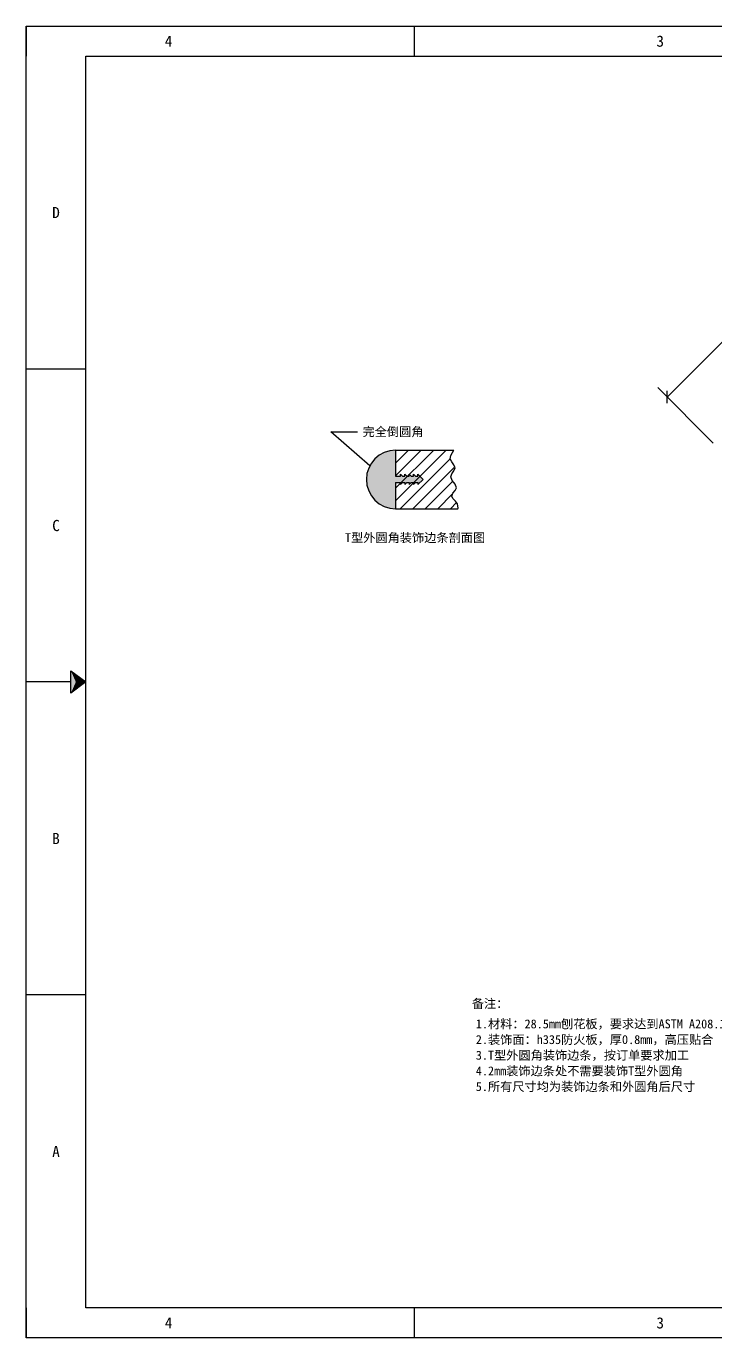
# Model space of a CAD drawing. Header units: inches. Extents: x 777 to 31414, y -57949 to 2393.
# Drawn here: x 24548 to 26308, y -51797 to -48447 of the extents above; entities that cross this region are included whole.
import ezdxf
from ezdxf.enums import TextEntityAlignment as Align

# ---------------------------------------------------------------- set-up
doc = ezdxf.new("R2010")
doc.units = ezdxf.units.IN
doc.header["$LTSCALE"] = 0.605
doc.header["$MEASUREMENT"] = 0
doc.header["$PDMODE"] = 3
doc.header["$PDSIZE"] = 0.25
doc.linetypes.add('DOT', pattern=[0.2, 0.1, -0.1])
doc.layers.get('0').update_dxf_attribs({"linetype": 'CONTINUOUS'})
doc.layers.get('Defpoints').update_dxf_attribs({"linetype": 'CONTINUOUS'})
for name, color, linetype in [('02-05848-001_DXF_HATCHING', 7, 'CONTINUOUS'), ('02-05848-001_DXF_TEXT', 7, 'CONTINUOUS'), ('print', 30, 'CONTINUOUS')]:
    doc.layers.add(name, color=color, linetype=linetype)
doc.layers.add('dim', color=2, linetype='CONTINUOUS', lineweight=9)
doc.styles.add('Dartop', font='')
doc.styles.add('Dartop Text Style', font='gbenor.shx', dxfattribs={"bigfont": 'gbcbig.shx'})
doc.styles.add('hzHT', font='simhei.ttf')
doc.styles.get("Standard").update_dxf_attribs({"font": 'txt', "width": 0.7})
doc.styles.get('Dartop').set_extended_font_data('FangSong_GB2312')
doc.dimstyles.new('Dartop DIM Style', dxfattribs={"dimscale": 15, "dimtxt": 2.5, "dimasz": 1.5, "dimexe": 2.25, "dimexo": 2, "dimtad": 1, "dimdec": 0, "dimdsep": 46, "dimtxsty": 'Dartop Text Style', "dimblk": 'ARCHTICK', "dimcen": 0.09, "dimadec": 1, "dimazin": 0, "dimtfac": 1, "dimtdec": 0, "dimtofl": 0, "dimtmove": 0, "dimatfit": 3, "dimfxl": 0, "dimtolj": 1, "dimtzin": 0, "dimarcsym": 0})
doc.dimstyles.get("Standard").update_dxf_attribs({"dimtxt": 0.1, "dimasz": 0.125, "dimexe": 0.18, "dimexo": 0.0625, "dimgap": 0.09, "dimtad": 0, "dimtih": 1, "dimtoh": 1, "dimdec": 3, "dimzin": 4, "dimdsep": 46, "dimtxsty": 'Standard', "dimblk": '_FILLED', "dimblk1": '_FILLED', "dimblk2": '_FILLED', "dimcen": 0.09, "dimadec": 0, "dimazin": 0, "dimtol": 1, "dimtp": 0.008, "dimtm": 0.008, "dimtfac": 1, "dimtdec": 3, "dimtofl": 0, "dimtmove": 0, "dimatfit": 3, "dimldrblk": '_FILLED', "dimfxl": 0, "dimtolj": 1, "dimtzin": 4, "dimarcsym": 0})

# ---------------------------------------------------------------- blocks, each defined once
blk = doc.blocks.new('_FILLED')
at = {"color": 0, "linetype": 'ByBlock'}
blk.add_solid([(0, 0), (-1, 0.16), (-1, -0.16)], dxfattribs=at)
blk = doc.blocks.new('*U148')
at = {"color": 254, "linetype": 'Continuous', "extrusion": (0, 0, -1)}
for points in [[(-0.833, 11), (-0.75, 10.812), (-0.75, 11.188)], [(-0.833, 11), (-0.75, 11.188), (-1, 11)], [(-0.833, 11), (-1, 11), (-0.75, 10.812)]]:
    blk.add_solid(points, dxfattribs=at)
blk = doc.blocks.new('_ArchTick')
at = {"color": 0, "linetype": 'ByBlock', "const_width": 0.15}
blk.add_lwpolyline([(-0.5, -0.5), (0.5, 0.5)], dxfattribs=at)
blk = doc.blocks.new('*D184')
at = {"layer": 'Defpoints', "color": 0}
for p in [(26747.3, -49111.1), (26186.2, -49394.3), (26325.2, -49533.2)]:
    blk.add_point(p, dxfattribs=at)
at = {"layer": 'dim', "color": 0, "lineweight": -2}
for p, q in [((26726.1, -49089.9), (26584.5, -48948.3)), ((26608.3, -48972.2), (26186.2, -49394.3)), ((26304, -49512), (26162.4, -49370.4))]:
    blk.add_line(p, q, dxfattribs=at)
at = {"layer": 'dim', "color": 0, "lineweight": -2, "xscale": 22.5, "yscale": 22.5, "zscale": 22.5}
for p, rotation in [((26608.3, -48972.2), 44.99999999999704), ((26186.2, -49394.3), 224.9999999999971)]:
    blk.add_blockref('_ArchTick', p, dxfattribs=dict(at, rotation=rotation))
at = {"layer": 'dim', "color": 0, "char_height": 37.5, "attachment_point": 5, "rotation": 45, "style": 'Dartop Text Style'}
for s, insert in [('\\A1;597', (26377.4, -49163.3)), ('\\A1;[23.5]', (26417.7, -49203.7))]:
    blk.add_mtext(s, dxfattribs=dict(at, insert=insert))

msp = doc.modelspace()

# ---------------------------------------------------------------- hatches: boundary and pattern name
at = {"layer": '02-05848-001_DXF_HATCHING', "linetype": 'Continuous'}
h = msp.add_hatch(color=2, dxfattribs=at)
edge = h.paths.add_edge_path()
edge.add_line((25510.15, -49613.01), (25516.19, -49613.01))
edge.add_line((25516.19, -49613.01), (25516.19, -49618.05))
edge.add_line((25516.19, -49618.05), (25521.25, -49613.01))
edge.add_line((25521.25, -49613.01), (25527.29, -49613.01))
edge.add_line((25527.29, -49613.01), (25527.29, -49618.05))
edge.add_line((25527.29, -49618.05), (25532.35, -49613.01))
edge.add_line((25532.35, -49613.01), (25538.4, -49613.01))
edge.add_line((25538.4, -49613.01), (25538.4, -49618.05))
edge.add_line((25538.4, -49618.05), (25543.46, -49613.01))
edge.add_line((25543.46, -49613.01), (25549.5, -49613.01))
edge.add_line((25549.5, -49613.01), (25549.5, -49618.05))
edge.add_line((25549.5, -49618.05), (25562.77, -49604.82))
edge.add_line((25549.5, -49591.6), (25562.77, -49604.82))
edge.add_line((25549.5, -49596.64), (25549.5, -49591.6))
edge.add_line((25543.46, -49596.64), (25549.5, -49596.64))
edge.add_line((25538.4, -49591.6), (25543.46, -49596.64))
edge.add_line((25538.4, -49596.64), (25538.4, -49591.6))
edge.add_line((25532.35, -49596.64), (25538.4, -49596.64))
edge.add_line((25527.29, -49591.6), (25532.35, -49596.64))
edge.add_line((25527.29, -49596.64), (25527.29, -49591.6))
edge.add_line((25521.25, -49596.64), (25527.29, -49596.64))
edge.add_line((25516.19, -49591.6), (25521.25, -49596.64))
edge.add_line((25516.19, -49596.64), (25516.19, -49591.6))
edge.add_line((25510.15, -49596.64), (25516.19, -49596.64))
edge.add_line((25505.09, -49591.6), (25510.15, -49596.64))
edge.add_line((25505.09, -49596.64), (25505.09, -49591.6))
edge.add_line((25492.52, -49596.64), (25505.09, -49596.64))
edge.add_line((25492.52, -49530.02), (25492.52, -49596.64))
edge.add_arc((25492.52, -49604.82), 74.8, 90, 270)
edge.add_line((25492.52, -49613.01), (25492.52, -49679.63))
edge.add_line((25492.52, -49613.01), (25505.09, -49613.01))
edge.add_line((25505.09, -49613.01), (25505.09, -49618.05))
edge.add_line((25505.09, -49618.05), (25510.15, -49613.01))

# ---------------------------------------------------------------- linework, layer by layer
at = {"color": 0, "linetype": 'DOT'}
for p, q in [((24548.32, -48447.12), (29309.55, -48447.12)), ((24548.32, -51721.33), (24548.32, -48523.27)), ((29309.55, -51797.48), (24548.32, -51797.48))]:
    msp.add_line(p, q, dxfattribs=at)
at = {"color": 0}
for p, q in [((24548.32, -48447.12), (24548.32, -48523.27)), ((25540.41, -48523.27), (25540.41, -48447.12)), ((24700.61, -51721.33), (24700.61, -48523.27)), ((24700.61, -48523.27), (29233.41, -48523.27)), ((24700.61, -49322.79), (24548.32, -49322.79)), ((24662.53, -50122.3), (24548.32, -50122.3)), ((24700.61, -50921.82), (24548.32, -50921.82)), ((24548.32, -51721.33), (24548.32, -51797.48)), ((29233.41, -51721.33), (24700.61, -51721.33)), ((25540.41, -51797.48), (25540.41, -51721.33))]:
    msp.add_line(p, q, dxfattribs=at)
at = {"color": 2, "linetype": 'Continuous'}
for p, q in [((25492.52, -49563.28), (25525.78, -49530.02)), ((25492.52, -49595.31), (25557.8, -49530.02)), ((25492.52, -49627.34), (25589.83, -49530.02)), ((25492.52, -49659.37), (25621.86, -49530.02)), ((25504.28, -49679.63), (25631.99, -49551.92)), ((25536.31, -49679.63), (25643.45, -49572.49)), ((25568.34, -49679.63), (25638.68, -49609.28)), ((25600.36, -49679.63), (25638.17, -49641.82)), ((25632.39, -49679.63), (25648.24, -49663.77))]:
    msp.add_line(p, q, dxfattribs=at)
at = {"color": 7, "linetype": 'Continuous'}
for p, q in [((25492.52, -49530.02), (25492.52, -49596.64)), ((25492.52, -49530.02), (25640.9, -49530.02)), ((25631.93, -49551.8), (25633.52, -49543.82)), ((25633.52, -49543.82), (25638.17, -49535.67)), ((25638.17, -49535.67), (25640.9, -49530.02)), ((25635.77, -49559.71), (25631.93, -49551.8)), ((25641.61, -49567.55), (25635.77, -49559.71)), ((25636.42, -49590.67), (25641.66, -49583.03)), ((25644.54, -49575.44), (25641.61, -49567.55)), ((25641.66, -49583.03), (25644.54, -49575.44)), ((25492.52, -49596.64), (25505.09, -49596.64)), ((25492.52, -49613.01), (25492.52, -49679.63)), ((25492.52, -49613.01), (25505.09, -49613.01)), ((25505.09, -49596.64), (25505.09, -49591.6)), ((25505.09, -49591.6), (25510.15, -49596.64)), ((25505.09, -49618.05), (25510.15, -49613.01)), ((25505.09, -49613.01), (25505.09, -49618.05)), ((25510.15, -49596.64), (25516.19, -49596.64)), ((25510.15, -49613.01), (25516.19, -49613.01)), ((25516.19, -49596.64), (25516.19, -49591.6)), ((25516.19, -49591.6), (25521.25, -49596.64)), ((25516.19, -49618.05), (25521.25, -49613.01)), ((25516.19, -49613.01), (25516.19, -49618.05)), ((25521.25, -49596.64), (25527.29, -49596.64)), ((25521.25, -49613.01), (25527.29, -49613.01)), ((25527.29, -49596.64), (25527.29, -49591.6)), ((25527.29, -49591.6), (25532.35, -49596.64)), ((25527.29, -49618.05), (25532.35, -49613.01)), ((25527.29, -49613.01), (25527.29, -49618.05)), ((25532.35, -49596.64), (25538.4, -49596.64)), ((25532.35, -49613.01), (25538.4, -49613.01)), ((25538.4, -49596.64), (25538.4, -49591.6)), ((25538.4, -49591.6), (25543.46, -49596.64)), ((25538.4, -49618.05), (25543.46, -49613.01)), ((25538.4, -49613.01), (25538.4, -49618.05)), ((25543.46, -49596.64), (25549.5, -49596.64)), ((25543.46, -49613.01), (25549.5, -49613.01)), ((25549.5, -49596.64), (25549.5, -49591.6)), ((25549.5, -49591.6), (25562.77, -49604.82)), ((25549.5, -49618.05), (25562.77, -49604.82)), ((25549.5, -49613.01), (25549.5, -49618.05)), ((25633.51, -49598.3), (25636.42, -49590.67)), ((25637.31, -49607.52), (25633.51, -49598.3)), ((25644.42, -49616.68), (25637.31, -49607.52)), ((25647.7, -49625.89), (25644.42, -49616.68)), ((25635.87, -49647.17), (25638.81, -49640.33)), ((25638.81, -49653.68), (25635.87, -49647.17)), ((25638.81, -49640.33), (25644.3, -49633.17)), ((25644.3, -49633.17), (25647.7, -49625.89)), ((25492.52, -49679.63), (25651.55, -49679.63)), ((25645.15, -49660.1), (25638.81, -49653.68)), ((25650.85, -49666.87), (25645.15, -49660.1)), ((25652.2, -49678.25), (25650.85, -49666.87)), ((25651.55, -49679.63), (25652.2, -49678.25))]:
    msp.add_line(p, q, dxfattribs=at)
at = {"color": 0}
msp.add_lwpolyline([(24700.61, -50122.3), (24662.53, -50150.86), (24662.53, -50093.75), (24700.61, -50122.3)], close=True, dxfattribs=at)
at = {"color": 7, "linetype": 'Continuous'}
msp.add_arc((25492.52, -49604.82), 74.8, 90, 270, dxfattribs=at)
at = {"layer": 'print'}
msp.add_lwpolyline([(24548.32, -48447.12), (29385.7, -48447.12), (29385.7, -51797.48), (24548.32, -51797.48)], close=True, dxfattribs=at)

# ---------------------------------------------------------------- block references
at = {"color": 0, "linetype": 'Continuous', "xscale": 152.2888407109637, "yscale": 152.2888407109637, "zscale": 152.2888407109637}
msp.add_blockref('*U148', (24548.32, -51797.48), dxfattribs=at)

# ---------------------------------------------------------------- texts
at = {"color": 0}
for s, height, style, p in [('4', 28.55, 'Dartop', (24912.21, -48485.2)), ('3', 28.55, 'Dartop', (26168.6, -48485.2)), ('D', 28.55, 'Dartop', (24624.46, -48923.03)), ('C', 28.55, 'Dartop', (24624.46, -49722.54)), ('T型外圆角装饰边条剖面图', 22.8433, 'hzHT', (25542.14, -49753.55)), ('B', 28.55, 'Dartop', (24624.46, -50522.06)), ('备注：', 22.843, 'hzHT', (25733.8, -50943.71)), ('1.材料：28.5mm刨花板，要求达到ASTM A208.1 M3级标准', 22.8433, 'hzHT', (26086.48, -50995.7)), ('2.装饰面：h335防火板，厚0.8mm，高压贴合           ', 22.8433, 'hzHT', (26086.48, -51035.7)), ('3.T型外圆角装饰边条，按订单要求加工               ', 22.8433, 'hzHT', (26086.48, -51075.7)), ('4.2mm装饰边条处不需要装饰T型外圆角                ', 22.8433, 'hzHT', (26086.48, -51115.7)), ('5.所有尺寸均为装饰边条和外圆角后尺寸              ', 22.8433, 'hzHT', (26086.48, -51155.7)), ('A', 28.55, 'Dartop', (24624.46, -51321.58)), ('4', 28.55, 'Dartop', (24912.21, -51759.41)), ('3', 28.55, 'Dartop', (26168.6, -51759.41))]:
    msp.add_text(s, height=height, dxfattribs=dict(at, style=style)).set_placement(p, align=Align.MIDDLE_CENTER)
at = {"layer": 'dim', "color": 0, "style": 'hzHT'}
msp.add_text('完全倒圆角', height=22.843, dxfattribs=at).set_placement((25485.82, -49482.81), align=Align.MIDDLE_CENTER)

# ---------------------------------------------------------------- dimensions: what is measured, and where the dimension line sits
at = {"layer": 'dim'}
dim = msp.add_aligned_dim(p1=(26747.28, -49111.12), p2=(26325.18, -49533.22), distance=-196.5, dimstyle='Dartop DIM Style', override={"dimpost": '\\X'}, dxfattribs=at)
dim.commit()
dim.dimension.update_dxf_attribs({"geometry": '*D184', "text_midpoint": (26397.28, -49183.22)})

# ---------------------------------------------------------------- leaders
at = {"layer": '02-05848-001_DXF_TEXT', "color": 2, "linetype": 'Continuous'}
msp.add_leader([(25426.19, -49570.24), (25327.28, -49483.08), (25394.78, -49483.08)], dimstyle='Standard', override={"dimtad": 0}, dxfattribs=at)

doc.saveas('drawing.dxf')
